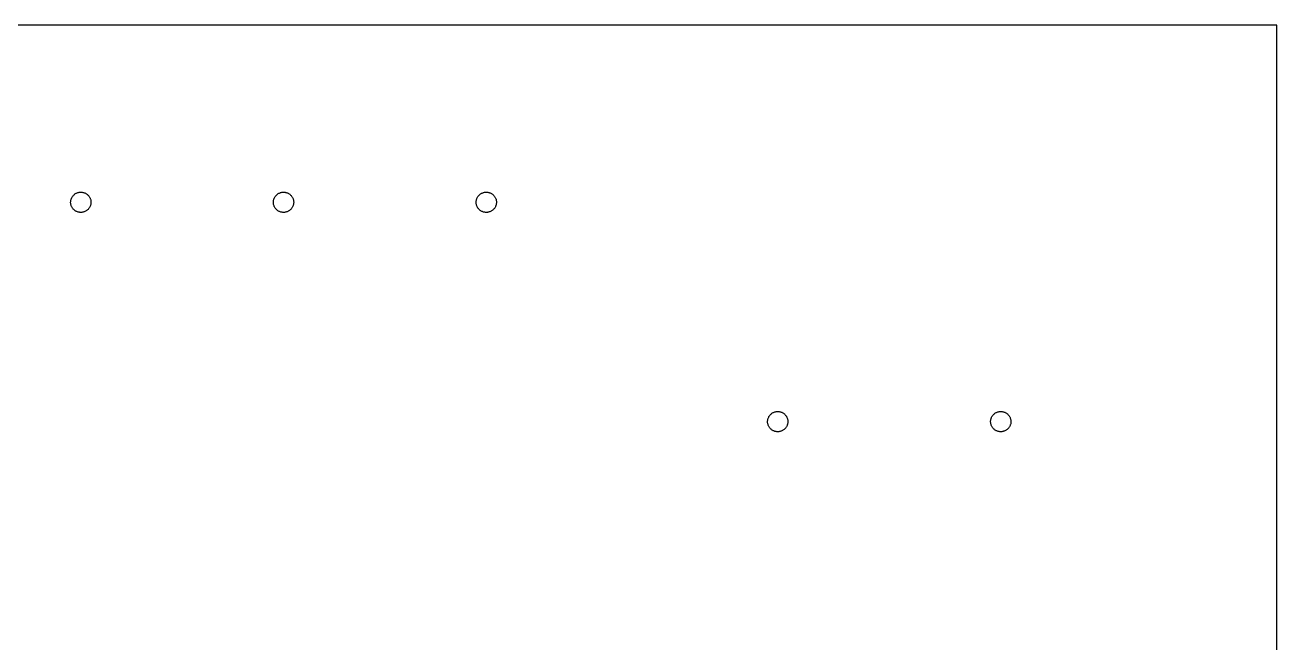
# Model space of a CAD drawing. Extents: x 0 to 96, y 0 to 48.
# Drawn here: x 79.91 to 87.63, y 42.37 to 46.18 of the extents above; entities that cross this region are included whole.
import ezdxf

# ---------------------------------------------------------------- set-up
doc = ezdxf.new("R2010")
doc.units = 0
doc.layers.add('Layer_1', color=7, linetype='CONTINUOUS')

msp = doc.modelspace()

# ---------------------------------------------------------------- linework, layer by layer
at = {"layer": 'Layer_1', "color": 7}
for p, q in [((87.630359, 46.182721), (8.380556, 46.182721)), ((87.630359, 24.620122), (87.630359, 46.182721)), ((80.192957, 45.090201), (80.193346, 45.094138)), ((80.192957, 45.086264), (80.192957, 45.090201)), ((80.193351, 45.082327), (80.192962, 45.086264)), ((80.193351, 45.094138), (80.19374, 45.098076)), ((80.193744, 45.07839), (80.193356, 45.082327)), ((80.194532, 45.074453), (80.193743, 45.07839)), ((80.193744, 45.098076), (80.194533, 45.102012)), ((80.194532, 45.102012), (80.195321, 45.105556)), ((80.195319, 45.105556), (80.1965, 45.109492)), ((80.1965, 45.109492), (80.198076, 45.113036)), ((80.198076, 45.113036), (80.19965, 45.116579)), ((80.19965, 45.116579), (80.201619, 45.120122)), ((80.201619, 45.120122), (80.203587, 45.123666)), ((80.203587, 45.123666), (80.205949, 45.126816)), ((80.205949, 45.126816), (80.208311, 45.129571)), ((80.208311, 45.129571), (80.211068, 45.132721)), ((80.211068, 45.132721), (80.213823, 45.135477)), ((80.213823, 45.135477), (80.216579, 45.137839)), ((80.216579, 45.137839), (80.219729, 45.140201)), ((80.219729, 45.140201), (80.223272, 45.14217)), ((80.223272, 45.14217), (80.226422, 45.144138)), ((80.226422, 45.144138), (80.229964, 45.146107)), ((80.229964, 45.146107), (80.233902, 45.147288)), ((80.233902, 45.147288), (80.237446, 45.148862)), ((80.237446, 45.148862), (80.241382, 45.149651)), ((80.241382, 45.14965), (80.245319, 45.150439)), ((80.245319, 45.150438), (80.248862, 45.151227)), ((80.248862, 45.151224), (80.2528, 45.151224)), ((80.2528, 45.151224), (80.256737, 45.151224)), ((80.256737, 45.151224), (80.260673, 45.151224)), ((80.260673, 45.151224), (80.264611, 45.150836)), ((80.264611, 45.150831), (80.268548, 45.150042)), ((80.268548, 45.150043), (80.272484, 45.149254)), ((80.272484, 45.149257), (80.276028, 45.148076)), ((80.276028, 45.148076), (80.279964, 45.1465)), ((80.279964, 45.1465), (80.283508, 45.144926)), ((80.283508, 45.144926), (80.286658, 45.142957)), ((80.286658, 45.142957), (80.290201, 45.140989)), ((80.290201, 45.140989), (80.293351, 45.138627)), ((80.293351, 45.138627), (80.2965, 45.136264)), ((80.2965, 45.136264), (80.299257, 45.133508)), ((80.299257, 45.133508), (80.302012, 45.130752)), ((80.302012, 45.130752), (80.304374, 45.127602)), ((80.304374, 45.127602), (80.306737, 45.124453)), ((80.306737, 45.124453), (80.309099, 45.121303)), ((80.309099, 45.121303), (80.311068, 45.11776)), ((80.311068, 45.11776), (80.312642, 45.114217)), ((80.312642, 45.114217), (80.314217, 45.110673)), ((80.314217, 45.110673), (80.315398, 45.10713)), ((80.315398, 45.10713), (80.316579, 45.103193)), ((80.317367, 45.079571), (80.316578, 45.076028)), ((80.316579, 45.103193), (80.317368, 45.099257)), ((80.317367, 45.099257), (80.317756, 45.095319)), ((80.31776, 45.083508), (80.317371, 45.079571)), ((80.31776, 45.095319), (80.318149, 45.091382)), ((80.318154, 45.087446), (80.317766, 45.083508)), ((80.318154, 45.091382), (80.318154, 45.087446)), ((81.442957, 45.090201), (81.443346, 45.094138)), ((81.442957, 45.086264), (81.442957, 45.090201)), ((81.443351, 45.082327), (81.442962, 45.086264)), ((81.443351, 45.094138), (81.44374, 45.098076)), ((81.443744, 45.07839), (81.443356, 45.082327)), ((81.444532, 45.074453), (81.443743, 45.07839)), ((81.443744, 45.098076), (81.444533, 45.102012)), ((81.444532, 45.102012), (81.445321, 45.105556)), ((81.445319, 45.105556), (81.4465, 45.109492)), ((81.4465, 45.109492), (81.448076, 45.113036)), ((81.448076, 45.113036), (81.44965, 45.116579)), ((81.44965, 45.116579), (81.451619, 45.120122)), ((81.451619, 45.120122), (81.453587, 45.123666)), ((81.453587, 45.123666), (81.455949, 45.126816)), ((81.455949, 45.126816), (81.458311, 45.129571)), ((81.458311, 45.129571), (81.461068, 45.132721)), ((81.461068, 45.132721), (81.463823, 45.135477)), ((81.463823, 45.135477), (81.466579, 45.137839)), ((81.466579, 45.137839), (81.469729, 45.140201)), ((81.469729, 45.140201), (81.473272, 45.14217)), ((81.473272, 45.14217), (81.476422, 45.144138)), ((81.476422, 45.144138), (81.479964, 45.146107)), ((81.479964, 45.146107), (81.483902, 45.147288)), ((81.483902, 45.147288), (81.487446, 45.148862)), ((81.487446, 45.148862), (81.491382, 45.149651)), ((81.491382, 45.14965), (81.495319, 45.150439)), ((81.495319, 45.150438), (81.498862, 45.151227)), ((81.498862, 45.151224), (81.5028, 45.151224)), ((81.5028, 45.151224), (81.506737, 45.151224)), ((81.506737, 45.151224), (81.510673, 45.151224)), ((81.510673, 45.151224), (81.514611, 45.150836)), ((81.514611, 45.150831), (81.518548, 45.150042)), ((81.518548, 45.150043), (81.522484, 45.149254)), ((81.522484, 45.149257), (81.526028, 45.148076)), ((81.526028, 45.148076), (81.529964, 45.1465)), ((81.529964, 45.1465), (81.533508, 45.144926)), ((81.533508, 45.144926), (81.536658, 45.142957)), ((81.536658, 45.142957), (81.540201, 45.140989)), ((81.540201, 45.140989), (81.543351, 45.138627)), ((81.543351, 45.138627), (81.5465, 45.136264)), ((81.5465, 45.136264), (81.549257, 45.133508)), ((81.549257, 45.133508), (81.552012, 45.130752)), ((81.552012, 45.130752), (81.554374, 45.127602)), ((81.554374, 45.127602), (81.556737, 45.124453)), ((81.556737, 45.124453), (81.559099, 45.121303)), ((81.559099, 45.121303), (81.561068, 45.11776)), ((81.561068, 45.11776), (81.562642, 45.114217)), ((81.562642, 45.114217), (81.564217, 45.110673)), ((81.564217, 45.110673), (81.565398, 45.10713)), ((81.565398, 45.10713), (81.566579, 45.103193)), ((81.567367, 45.079571), (81.566578, 45.076028)), ((81.566579, 45.103193), (81.567368, 45.099257)), ((81.567367, 45.099257), (81.567756, 45.095319)), ((81.56776, 45.083508), (81.567371, 45.079571)), ((81.56776, 45.095319), (81.568149, 45.091382)), ((81.568154, 45.087446), (81.567766, 45.083508)), ((81.568154, 45.091382), (81.568154, 45.087446)), ((82.692957, 45.090201), (82.693346, 45.094138)), ((82.692957, 45.086264), (82.692957, 45.090201)), ((82.693351, 45.082327), (82.692962, 45.086264)), ((82.693351, 45.094138), (82.69374, 45.098076)), ((82.693744, 45.07839), (82.693356, 45.082327)), ((82.694532, 45.074453), (82.693743, 45.07839)), ((82.693744, 45.098076), (82.694533, 45.102012)), ((82.694532, 45.102012), (82.695321, 45.105556)), ((82.695319, 45.105556), (82.6965, 45.109492)), ((82.6965, 45.109492), (82.698076, 45.113036)), ((82.698076, 45.113036), (82.69965, 45.116579)), ((82.69965, 45.116579), (82.701619, 45.120122)), ((82.701619, 45.120122), (82.703587, 45.123666)), ((82.703587, 45.123666), (82.705949, 45.126816)), ((82.705949, 45.126816), (82.708311, 45.129571)), ((82.708311, 45.129571), (82.711068, 45.132721)), ((82.711068, 45.132721), (82.713823, 45.135477)), ((82.713823, 45.135477), (82.716579, 45.137839)), ((82.716579, 45.137839), (82.719729, 45.140201)), ((82.719729, 45.140201), (82.723272, 45.14217)), ((82.723272, 45.14217), (82.726422, 45.144138)), ((82.726422, 45.144138), (82.729964, 45.146107)), ((82.729964, 45.146107), (82.733902, 45.147288)), ((82.733902, 45.147288), (82.737446, 45.148862)), ((82.737446, 45.148862), (82.741382, 45.149651)), ((82.741382, 45.14965), (82.745319, 45.150439)), ((82.745319, 45.150438), (82.748862, 45.151227)), ((82.748862, 45.151224), (82.7528, 45.151224)), ((82.7528, 45.151224), (82.756737, 45.151224)), ((82.756737, 45.151224), (82.760673, 45.151224)), ((82.760673, 45.151224), (82.764611, 45.150836)), ((82.764611, 45.150831), (82.768548, 45.150042)), ((82.768548, 45.150043), (82.772484, 45.149254)), ((82.772484, 45.149257), (82.776028, 45.148076)), ((82.776028, 45.148076), (82.779964, 45.1465)), ((82.779964, 45.1465), (82.783508, 45.144926)), ((82.783508, 45.144926), (82.786658, 45.142957)), ((82.786658, 45.142957), (82.790201, 45.140989)), ((82.790201, 45.140989), (82.793351, 45.138627)), ((82.793351, 45.138627), (82.7965, 45.136264)), ((82.7965, 45.136264), (82.799257, 45.133508)), ((82.799257, 45.133508), (82.802012, 45.130752)), ((82.802012, 45.130752), (82.804374, 45.127602)), ((82.804374, 45.127602), (82.806737, 45.124453)), ((82.806737, 45.124453), (82.809099, 45.121303)), ((82.809099, 45.121303), (82.811068, 45.11776)), ((82.811068, 45.11776), (82.812642, 45.114217)), ((82.812642, 45.114217), (82.814217, 45.110673)), ((82.814217, 45.110673), (82.815398, 45.10713)), ((82.815398, 45.10713), (82.816579, 45.103193)), ((82.817367, 45.079571), (82.816578, 45.076028)), ((82.816579, 45.103193), (82.817368, 45.099257)), ((82.817367, 45.099257), (82.817756, 45.095319)), ((82.81776, 45.083508), (82.817371, 45.079571)), ((82.81776, 45.095319), (82.818149, 45.091382)), ((82.818154, 45.087446), (82.817766, 45.083508)), ((82.818154, 45.091382), (82.818154, 45.087446)), ((80.195713, 45.07091), (80.194532, 45.074453)), ((80.196894, 45.066973), (80.195713, 45.07091)), ((80.198469, 45.06343), (80.196894, 45.066973)), ((80.200043, 45.059887), (80.198469, 45.06343)), ((80.202012, 45.056343), (80.200043, 45.059887)), ((80.204374, 45.053193), (80.202012, 45.056343)), ((80.206737, 45.050043), (80.204374, 45.053193)), ((80.209099, 45.046894), (80.206737, 45.050043)), ((80.211854, 45.044138), (80.209099, 45.046894)), ((80.214611, 45.041382), (80.211854, 45.044138)), ((80.21776, 45.03902), (80.214611, 45.041382)), ((80.22091, 45.036658), (80.21776, 45.03902)), ((80.224453, 45.034689), (80.22091, 45.036658)), ((80.227603, 45.032721), (80.224453, 45.034689)), ((80.231146, 45.031146), (80.227603, 45.032721)), ((80.235083, 45.029964), (80.231146, 45.031146)), ((80.238627, 45.028783), (80.235083, 45.029964)), ((80.242563, 45.027602), (80.238627, 45.028783)), ((80.2465, 45.027209), (80.242563, 45.027598)), ((80.250438, 45.026421), (80.2465, 45.02721)), ((80.254374, 45.026421), (80.250438, 45.026421)), ((80.258311, 45.026421), (80.254374, 45.026421)), ((80.262249, 45.026816), (80.258311, 45.026427)), ((80.265792, 45.027209), (80.262249, 45.02682)), ((80.269729, 45.027997), (80.265792, 45.027208)), ((80.273666, 45.029178), (80.269729, 45.027997)), ((80.277209, 45.030359), (80.273666, 45.029178)), ((80.281146, 45.031933), (80.277209, 45.030359)), ((80.284689, 45.033508), (80.281146, 45.031933)), ((80.287839, 45.035477), (80.284689, 45.033508)), ((80.291382, 45.037446), (80.287839, 45.035477)), ((80.294532, 45.039808), (80.291382, 45.037446)), ((80.297288, 45.042563), (80.294532, 45.039808)), ((80.300043, 45.045319), (80.297288, 45.042563)), ((80.3028, 45.048076), (80.300043, 45.045319)), ((80.305162, 45.051224), (80.3028, 45.048076)), ((80.307524, 45.054374), (80.305162, 45.051224)), ((80.309492, 45.057524), (80.307524, 45.054374)), ((80.311461, 45.061068), (80.309492, 45.057524)), ((80.313036, 45.064611), (80.311461, 45.061068)), ((80.314611, 45.068154), (80.313036, 45.064611)), ((80.315792, 45.072091), (80.314611, 45.068154)), ((80.316579, 45.076028), (80.31579, 45.072091)), ((81.445713, 45.07091), (81.444532, 45.074453)), ((81.446894, 45.066973), (81.445713, 45.07091)), ((81.448469, 45.06343), (81.446894, 45.066973)), ((81.450043, 45.059887), (81.448469, 45.06343)), ((81.452012, 45.056343), (81.450043, 45.059887)), ((81.454374, 45.053193), (81.452012, 45.056343)), ((81.456737, 45.050043), (81.454374, 45.053193)), ((81.459099, 45.046894), (81.456737, 45.050043)), ((81.461854, 45.044138), (81.459099, 45.046894)), ((81.464611, 45.041382), (81.461854, 45.044138)), ((81.46776, 45.03902), (81.464611, 45.041382)), ((81.47091, 45.036658), (81.46776, 45.03902)), ((81.474453, 45.034689), (81.47091, 45.036658)), ((81.477603, 45.032721), (81.474453, 45.034689)), ((81.481146, 45.031146), (81.477603, 45.032721)), ((81.485083, 45.029964), (81.481146, 45.031146)), ((81.488627, 45.028783), (81.485083, 45.029964)), ((81.492563, 45.027602), (81.488627, 45.028783)), ((81.4965, 45.027209), (81.492563, 45.027598)), ((81.500438, 45.026421), (81.4965, 45.02721)), ((81.504374, 45.026421), (81.500438, 45.026421)), ((81.508311, 45.026421), (81.504374, 45.026421)), ((81.512249, 45.026816), (81.508311, 45.026427)), ((81.515792, 45.027209), (81.512249, 45.02682)), ((81.519729, 45.027997), (81.515792, 45.027208)), ((81.523666, 45.029178), (81.519729, 45.027997)), ((81.527209, 45.030359), (81.523666, 45.029178)), ((81.531146, 45.031933), (81.527209, 45.030359)), ((81.534689, 45.033508), (81.531146, 45.031933)), ((81.537839, 45.035477), (81.534689, 45.033508)), ((81.541382, 45.037446), (81.537839, 45.035477)), ((81.544532, 45.039808), (81.541382, 45.037446)), ((81.547288, 45.042563), (81.544532, 45.039808)), ((81.550043, 45.045319), (81.547288, 45.042563)), ((81.5528, 45.048076), (81.550043, 45.045319)), ((81.555162, 45.051224), (81.5528, 45.048076)), ((81.557524, 45.054374), (81.555162, 45.051224)), ((81.559492, 45.057524), (81.557524, 45.054374)), ((81.561461, 45.061068), (81.559492, 45.057524)), ((81.563036, 45.064611), (81.561461, 45.061068)), ((81.564611, 45.068154), (81.563036, 45.064611)), ((81.565792, 45.072091), (81.564611, 45.068154)), ((81.566579, 45.076028), (81.56579, 45.072091)), ((82.695713, 45.07091), (82.694532, 45.074453)), ((82.696894, 45.066973), (82.695713, 45.07091)), ((82.698469, 45.06343), (82.696894, 45.066973)), ((82.700043, 45.059887), (82.698469, 45.06343)), ((82.702012, 45.056343), (82.700043, 45.059887)), ((82.704374, 45.053193), (82.702012, 45.056343)), ((82.706737, 45.050043), (82.704374, 45.053193)), ((82.709099, 45.046894), (82.706737, 45.050043)), ((82.711854, 45.044138), (82.709099, 45.046894)), ((82.714611, 45.041382), (82.711854, 45.044138)), ((82.71776, 45.03902), (82.714611, 45.041382)), ((82.72091, 45.036658), (82.71776, 45.03902)), ((82.724453, 45.034689), (82.72091, 45.036658)), ((82.727603, 45.032721), (82.724453, 45.034689)), ((82.731146, 45.031146), (82.727603, 45.032721)), ((82.735083, 45.029964), (82.731146, 45.031146)), ((82.738627, 45.028783), (82.735083, 45.029964)), ((82.742563, 45.027602), (82.738627, 45.028783)), ((82.7465, 45.027209), (82.742563, 45.027598)), ((82.750438, 45.026421), (82.7465, 45.02721)), ((82.754374, 45.026421), (82.750438, 45.026421)), ((82.758311, 45.026421), (82.754374, 45.026421)), ((82.762249, 45.026816), (82.758311, 45.026427)), ((82.765792, 45.027209), (82.762249, 45.02682)), ((82.769729, 45.027997), (82.765792, 45.027208)), ((82.773666, 45.029178), (82.769729, 45.027997)), ((82.777209, 45.030359), (82.773666, 45.029178)), ((82.781146, 45.031933), (82.777209, 45.030359)), ((82.784689, 45.033508), (82.781146, 45.031933)), ((82.787839, 45.035477), (82.784689, 45.033508)), ((82.791382, 45.037446), (82.787839, 45.035477)), ((82.794532, 45.039808), (82.791382, 45.037446)), ((82.797288, 45.042563), (82.794532, 45.039808)), ((82.800043, 45.045319), (82.797288, 45.042563)), ((82.8028, 45.048076), (82.800043, 45.045319)), ((82.805162, 45.051224), (82.8028, 45.048076)), ((82.807524, 45.054374), (82.805162, 45.051224)), ((82.809492, 45.057524), (82.807524, 45.054374)), ((82.811461, 45.061068), (82.809492, 45.057524)), ((82.813036, 45.064611), (82.811461, 45.061068)), ((82.814611, 45.068154), (82.813036, 45.064611)), ((82.815792, 45.072091), (82.814611, 45.068154)), ((82.816579, 45.076028), (82.81579, 45.072091)), ((84.4965, 43.763036), (84.498469, 43.766579)), ((84.498469, 43.766579), (84.500438, 43.770122)), ((84.500438, 43.770122), (84.5028, 43.773272)), ((84.5028, 43.773272), (84.505162, 43.776421)), ((84.505162, 43.776421), (84.507918, 43.779178)), ((84.507918, 43.779178), (84.510673, 43.781933)), ((84.510673, 43.781933), (84.51343, 43.784296)), ((84.51343, 43.784296), (84.516579, 43.786658)), ((84.516579, 43.786658), (84.520122, 43.78902)), ((84.520122, 43.78902), (84.523666, 43.790989)), ((84.523666, 43.790989), (84.526816, 43.792563)), ((84.526816, 43.792563), (84.530752, 43.794138)), ((84.530752, 43.794138), (84.534296, 43.795319)), ((84.534296, 43.795319), (84.538232, 43.796108)), ((84.538232, 43.796107), (84.54217, 43.796896)), ((84.54217, 43.796894), (84.545713, 43.797683)), ((84.545713, 43.797681), (84.54965, 43.797681)), ((84.54965, 43.797681), (84.553587, 43.79807)), ((84.553587, 43.798076), (84.557524, 43.797687)), ((84.557524, 43.797681), (84.561461, 43.797292)), ((84.561461, 43.797288), (84.565398, 43.796499)), ((84.565398, 43.7965), (84.569336, 43.795711)), ((84.569336, 43.795713), (84.572879, 43.794532)), ((84.572879, 43.794532), (84.576816, 43.792957)), ((84.576816, 43.792957), (84.580359, 43.791382)), ((84.580359, 43.791382), (84.583508, 43.789413)), ((84.583508, 43.789413), (84.587051, 43.787446)), ((84.587051, 43.787446), (84.590201, 43.785083)), ((84.590201, 43.785083), (84.593351, 43.782721)), ((84.593351, 43.782721), (84.596107, 43.779964)), ((84.596107, 43.779964), (84.598862, 43.777209)), ((84.598862, 43.777209), (84.601224, 43.77406)), ((84.601224, 43.77406), (84.603587, 43.77091)), ((84.603587, 43.77091), (84.605949, 43.76776)), ((84.605949, 43.76776), (84.607918, 43.764217)), ((85.871303, 43.763036), (85.873272, 43.766579)), ((85.873272, 43.766579), (85.875241, 43.770122)), ((85.875241, 43.770122), (85.877603, 43.773272)), ((85.877603, 43.773272), (85.879964, 43.776421)), ((85.879964, 43.776421), (85.882721, 43.779178)), ((85.882721, 43.779178), (85.885477, 43.781933)), ((85.885477, 43.781933), (85.888627, 43.784296)), ((85.888627, 43.784296), (85.891776, 43.786658)), ((85.891776, 43.786658), (85.894926, 43.78902)), ((85.894926, 43.78902), (85.898469, 43.790989)), ((85.898469, 43.790989), (85.902012, 43.792563)), ((85.902012, 43.792563), (85.905556, 43.794138)), ((85.905556, 43.794138), (85.909492, 43.795319)), ((85.909492, 43.795319), (85.913036, 43.796108)), ((85.913036, 43.796107), (85.916973, 43.796896)), ((85.916973, 43.796894), (85.92091, 43.797683)), ((85.92091, 43.797681), (85.924847, 43.797681)), ((85.924847, 43.797681), (85.928784, 43.79807)), ((85.928784, 43.798076), (85.932721, 43.797687)), ((85.932721, 43.797681), (85.936658, 43.797292)), ((85.936658, 43.797288), (85.940594, 43.796499)), ((85.940594, 43.7965), (85.944138, 43.795711)), ((85.944138, 43.795713), (85.948076, 43.794532)), ((85.948076, 43.794532), (85.951619, 43.792957)), ((85.951619, 43.792957), (85.955162, 43.791382)), ((85.955162, 43.791382), (85.958706, 43.789413)), ((85.958706, 43.789413), (85.961854, 43.787446)), ((85.961854, 43.787446), (85.965398, 43.785083)), ((85.965398, 43.785083), (85.968154, 43.782721)), ((85.968154, 43.782721), (85.971303, 43.779964)), ((85.971303, 43.779964), (85.97406, 43.777209)), ((85.97406, 43.777209), (85.976422, 43.77406)), ((85.976422, 43.77406), (85.978784, 43.77091)), ((85.978784, 43.77091), (85.980752, 43.76776)), ((85.980752, 43.76776), (85.982721, 43.764217)), ((84.489808, 43.736658), (84.490197, 43.740594)), ((84.489808, 43.732721), (84.489808, 43.736658)), ((84.490201, 43.728783), (84.489812, 43.732721)), ((84.490989, 43.724847), (84.4902, 43.728783)), ((84.490201, 43.740594), (84.49059, 43.744532)), ((84.490594, 43.744532), (84.491383, 43.748469)), ((84.491776, 43.721303), (84.490987, 43.724847)), ((84.491382, 43.748469), (84.492171, 43.752406)), ((84.492563, 43.717367), (84.491774, 43.721303)), ((84.49217, 43.752406), (84.493351, 43.755949)), ((84.493744, 43.713823), (84.492563, 43.717367)), ((84.493351, 43.755949), (84.494926, 43.759492)), ((84.495319, 43.709887), (84.493744, 43.713823)), ((84.494926, 43.759492), (84.4965, 43.763036)), ((84.496894, 43.706343), (84.495319, 43.709887)), ((84.498862, 43.703193), (84.496894, 43.706343)), ((84.501224, 43.69965), (84.498862, 43.703193)), ((84.503587, 43.6965), (84.501224, 43.69965)), ((84.505949, 43.693744), (84.503587, 43.6965)), ((84.508706, 43.690594), (84.505949, 43.693744)), ((84.511461, 43.688232), (84.508706, 43.690594)), ((84.514611, 43.685477), (84.511461, 43.688232)), ((84.594138, 43.68902), (84.591382, 43.686264)), ((84.596894, 43.691776), (84.594138, 43.68902)), ((84.59965, 43.694532), (84.596894, 43.691776)), ((84.602406, 43.697681), (84.59965, 43.694532)), ((84.604374, 43.700831), (84.602406, 43.697681)), ((84.606737, 43.703981), (84.604374, 43.700831)), ((84.608311, 43.707524), (84.606737, 43.703981)), ((84.607918, 43.764217), (84.609492, 43.760673)), ((84.609887, 43.711068), (84.608311, 43.707524)), ((84.609492, 43.760673), (84.611068, 43.75713)), ((84.611461, 43.715004), (84.609887, 43.711068)), ((84.611068, 43.75713), (84.612249, 43.753587)), ((84.612642, 43.718548), (84.611461, 43.715004)), ((84.612249, 43.753587), (84.61343, 43.74965)), ((84.61343, 43.722484), (84.612641, 43.718548)), ((84.614217, 43.726421), (84.613428, 43.722484)), ((84.61343, 43.74965), (84.614219, 43.745713)), ((84.614217, 43.745713), (84.614606, 43.741776)), ((84.614611, 43.730359), (84.614222, 43.726421)), ((84.614611, 43.741776), (84.615, 43.738232)), ((84.615004, 43.734296), (84.614616, 43.730359)), ((84.615004, 43.738232), (84.615004, 43.734296)), ((85.865004, 43.740594), (85.865793, 43.744532)), ((85.865004, 43.736658), (85.865004, 43.740594)), ((85.865004, 43.732721), (85.865004, 43.736658)), ((85.865398, 43.728783), (85.865009, 43.732721)), ((85.865792, 43.724847), (85.865403, 43.728783)), ((85.866579, 43.721303), (85.86579, 43.724847)), ((85.865792, 43.744532), (85.866181, 43.748469)), ((85.866186, 43.748469), (85.867367, 43.752406)), ((85.86776, 43.717367), (85.866579, 43.721303)), ((85.867367, 43.752406), (85.868548, 43.755949)), ((85.868941, 43.713823), (85.86776, 43.717367)), ((85.868548, 43.755949), (85.869729, 43.759492)), ((85.870517, 43.709887), (85.868941, 43.713823)), ((85.869729, 43.759492), (85.871303, 43.763036)), ((85.872091, 43.706343), (85.870517, 43.709887)), ((85.87406, 43.703193), (85.872091, 43.706343)), ((85.876028, 43.69965), (85.87406, 43.703193)), ((85.87839, 43.6965), (85.876028, 43.69965)), ((85.881146, 43.693744), (85.87839, 43.6965)), ((85.883508, 43.690594), (85.881146, 43.693744)), ((85.886658, 43.688232), (85.883508, 43.690594)), ((85.889808, 43.685477), (85.886658, 43.688232)), ((85.969336, 43.68902), (85.966186, 43.686264)), ((85.972091, 43.691776), (85.969336, 43.68902)), ((85.974847, 43.694532), (85.972091, 43.691776)), ((85.977209, 43.697681), (85.974847, 43.694532)), ((85.979571, 43.700831), (85.977209, 43.697681)), ((85.98154, 43.703981), (85.979571, 43.700831)), ((85.983508, 43.707524), (85.98154, 43.703981)), ((85.982721, 43.764217), (85.984689, 43.760673)), ((85.985083, 43.711068), (85.983508, 43.707524)), ((85.984689, 43.760673), (85.98587, 43.75713)), ((85.986264, 43.715004), (85.985083, 43.711068)), ((85.98587, 43.75713), (85.987446, 43.753587)), ((85.987446, 43.718548), (85.986264, 43.715004)), ((85.987446, 43.753587), (85.988234, 43.74965)), ((85.988627, 43.722484), (85.987446, 43.718548)), ((85.988232, 43.74965), (85.989021, 43.745713)), ((85.989413, 43.726421), (85.988624, 43.722484)), ((85.98902, 43.745713), (85.989409, 43.741776)), ((85.989413, 43.741776), (85.989802, 43.738232)), ((85.989808, 43.730359), (85.989419, 43.726421)), ((85.989808, 43.738232), (85.989808, 43.734296)), ((85.989808, 43.734296), (85.989808, 43.730359)), ((84.51776, 43.683508), (84.514611, 43.685477)), ((84.521303, 43.681146), (84.51776, 43.683508)), ((84.524453, 43.679571), (84.521303, 43.681146)), ((84.52839, 43.677997), (84.524453, 43.679571)), ((84.531933, 43.676421), (84.52839, 43.677997)), ((84.535477, 43.67524), (84.531933, 43.676421)), ((84.539413, 43.674453), (84.535477, 43.675242)), ((84.543351, 43.673666), (84.539413, 43.674454)), ((84.547288, 43.673272), (84.543351, 43.673661)), ((84.551224, 43.672878), (84.547288, 43.673267)), ((84.555162, 43.672878), (84.551224, 43.672878)), ((84.559099, 43.673272), (84.555162, 43.672883)), ((84.563036, 43.673666), (84.559099, 43.673277)), ((84.566579, 43.674453), (84.563036, 43.673664)), ((84.570517, 43.675634), (84.566579, 43.674453)), ((84.57406, 43.676816), (84.570517, 43.675634)), ((84.577997, 43.67839), (84.57406, 43.676816)), ((84.58154, 43.679964), (84.577997, 43.67839)), ((84.584689, 43.681933), (84.58154, 43.679964)), ((84.588232, 43.683902), (84.584689, 43.681933)), ((84.591382, 43.686264), (84.588232, 43.683902)), ((85.892957, 43.683508), (85.889808, 43.685477)), ((85.896107, 43.681146), (85.892957, 43.683508)), ((85.89965, 43.679571), (85.896107, 43.681146)), ((85.903193, 43.677997), (85.89965, 43.679571)), ((85.906737, 43.676421), (85.903193, 43.677997)), ((85.910673, 43.67524), (85.906737, 43.676421)), ((85.914611, 43.674453), (85.910673, 43.675242)), ((85.918154, 43.673666), (85.914611, 43.674454)), ((85.922091, 43.673272), (85.918154, 43.673661)), ((85.926028, 43.672878), (85.922091, 43.673267)), ((85.929964, 43.672878), (85.926028, 43.672878)), ((85.933902, 43.673272), (85.929964, 43.672883)), ((85.937839, 43.673666), (85.933902, 43.673277)), ((85.941776, 43.674453), (85.937839, 43.673664)), ((85.945319, 43.675634), (85.941776, 43.674453)), ((85.949257, 43.676816), (85.945319, 43.675634)), ((85.9528, 43.67839), (85.949257, 43.676816)), ((85.956343, 43.679964), (85.9528, 43.67839)), ((85.959887, 43.681933), (85.956343, 43.679964)), ((85.963036, 43.683902), (85.959887, 43.681933)), ((85.966186, 43.686264), (85.963036, 43.683902))]:
    msp.add_line(p, q, dxfattribs=at)

doc.saveas('drawing.dxf')
